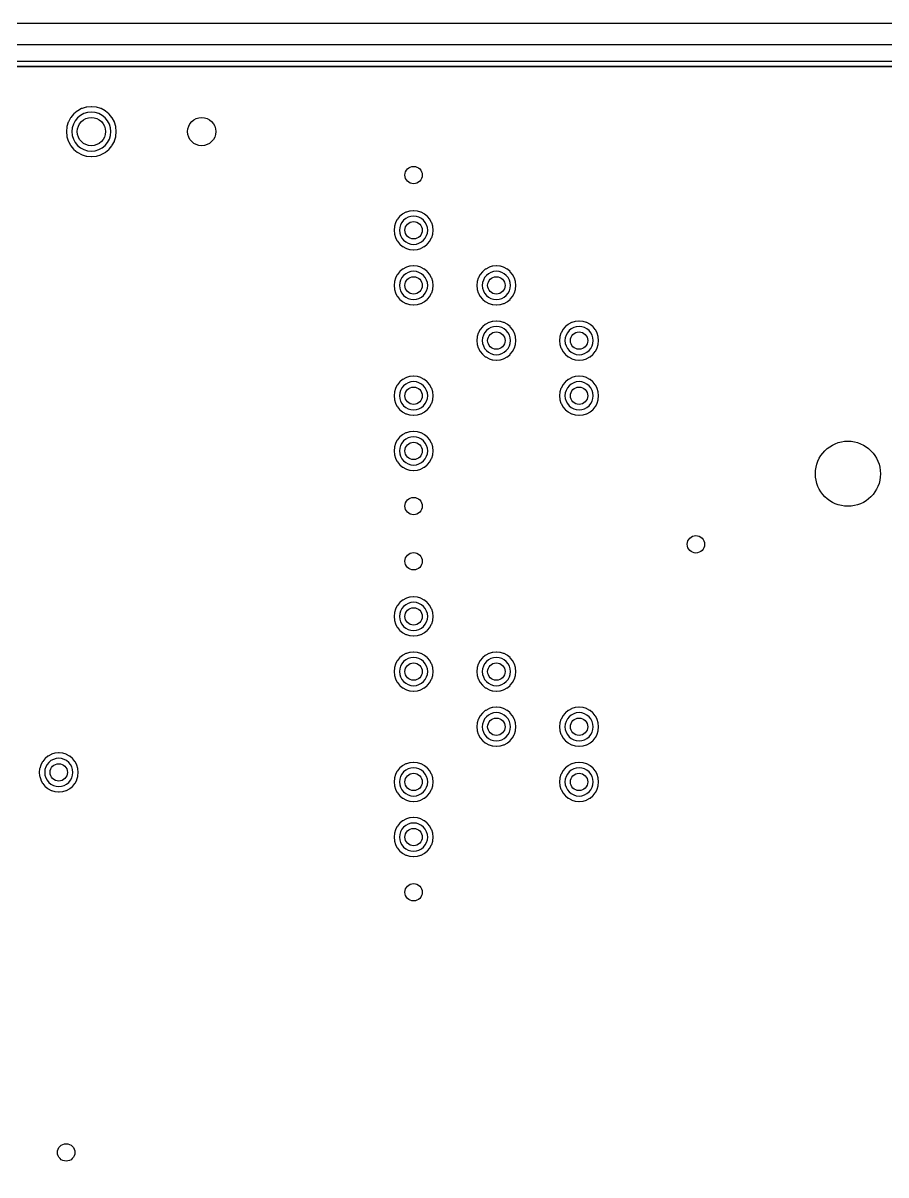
# Model space of a CAD drawing. Header units: millimetres. Extents: x -1 to 352, y -11 to 96.
# Drawn here: x 34 to 73.8, y 42 to 95 of the extents above; entities that cross this region are included whole.
import ezdxf

# ---------------------------------------------------------------- set-up
doc = ezdxf.new("R2010")
doc.units = ezdxf.units.MM
for name, color, linetype in [('ALIGN_3P0', 6, 'CONTINUOUS'), ('CLEAR_POCKET', 8, 'CONTINUOUS'), ('COPPER_REF', 9, 'CONTINUOUS'), ('DRILL_0P8', 5, 'CONTINUOUS'), ('DRILL_1P3', 5, 'CONTINUOUS'), ('ISO_CENTER', 1, 'CONTINUOUS'), ('OUTLINE', 7, 'CONTINUOUS')]:
    doc.layers.add(name, color=color, linetype=linetype)

msp = doc.modelspace()

# ---------------------------------------------------------------- linework, layer by layer
at = {"layer": 'ALIGN_3P0'}
msp.add_circle((72, 74.25), 1.5, dxfattribs=at)
at = {"layer": 'CLEAR_POCKET'}
for points in [[(144.6, -1), (-0.6, -1), (-0.678, -0.992), (-0.753, -0.97), (-0.822, -0.933), (-0.883, -0.883), (-0.933, -0.822), (-0.97, -0.753), (-0.992, -0.678), (-1, -0.6), (-1, 94.6), (-0.992, 94.678), (-0.97, 94.753), (-0.933, 94.822), (-0.883, 94.883), (-0.822, 94.933), (-0.753, 94.97), (-0.678, 94.992), (-0.6, 95), (107.41, 95)], [(106.6, 93), (1.21, 93), (1.19, 92.999), (1.181, 92.998), (1.142, 92.99), (1.106, 92.976), (1.074, 92.954), (1.046, 92.926), (1.024, 92.894), (1.01, 92.858), (1.002, 92.819), (1.001, 92.81), (1, 92.79), (1, 1.21)]]:
    msp.add_lwpolyline(points, dxfattribs=at)
at = {"layer": 'COPPER_REF'}
msp.add_lwpolyline([(142.8, 1), (1.2, 1), (1.161, 1.004), (1.123, 1.015), (1.089, 1.034), (1.059, 1.059), (1.034, 1.089), (1.015, 1.123), (1.004, 1.161), (1, 1.2), (1, 92.8), (1.004, 92.839), (1.015, 92.877), (1.034, 92.911), (1.059, 92.941), (1.089, 92.966), (1.123, 92.985), (1.161, 92.996), (1.2, 93), (106.61, 93)], dxfattribs=at)
for points in [[(36.513, 89.05), (36.53, 89.039), (36.711, 88.942), (36.729, 88.935), (36.926, 88.875), (36.945, 88.871), (37.15, 88.851), (37.17, 88.851), (37.375, 88.871), (37.394, 88.875), (37.591, 88.935), (37.609, 88.942), (37.79, 89.039), (37.807, 89.05), (37.966, 89.181), (37.979, 89.194), (38.11, 89.353), (38.121, 89.37), (38.218, 89.551), (38.225, 89.569), (38.285, 89.766), (38.289, 89.785), (38.309, 89.99), (38.309, 90.01), (38.289, 90.215), (38.285, 90.234), (38.225, 90.431), (38.218, 90.449), (38.121, 90.63), (38.11, 90.647), (37.979, 90.806), (37.966, 90.819), (37.807, 90.95), (37.79, 90.961), (37.609, 91.058), (37.591, 91.065), (37.394, 91.125), (37.375, 91.129), (37.17, 91.149), (37.15, 91.149), (36.945, 91.129), (36.926, 91.125), (36.729, 91.065), (36.711, 91.058), (36.53, 90.961), (36.513, 90.95), (36.354, 90.819), (36.341, 90.806), (36.21, 90.647), (36.199, 90.63), (36.102, 90.449), (36.095, 90.431), (36.035, 90.234), (36.031, 90.215), (36.011, 90.01), (36.011, 89.99), (36.031, 89.785), (36.035, 89.766), (36.095, 89.569), (36.102, 89.551), (36.199, 89.37), (36.21, 89.353), (36.341, 89.194), (36.354, 89.181)], [(51.492, 84.718), (51.509, 84.707), (51.647, 84.633), (51.665, 84.626), (51.815, 84.58), (51.834, 84.576), (51.99, 84.561), (52.01, 84.561), (52.166, 84.576), (52.185, 84.58), (52.335, 84.626), (52.353, 84.633), (52.491, 84.707), (52.508, 84.718), (52.629, 84.817), (52.643, 84.831), (52.742, 84.952), (52.753, 84.969), (52.827, 85.107), (52.834, 85.125), (52.88, 85.275), (52.884, 85.294), (52.899, 85.45), (52.899, 85.47), (52.884, 85.626), (52.88, 85.645), (52.834, 85.795), (52.827, 85.813), (52.753, 85.951), (52.742, 85.968), (52.643, 86.089), (52.629, 86.103), (52.508, 86.202), (52.491, 86.213), (52.353, 86.287), (52.335, 86.294), (52.185, 86.34), (52.166, 86.344), (52.01, 86.359), (51.99, 86.359), (51.834, 86.344), (51.815, 86.34), (51.665, 86.294), (51.647, 86.287), (51.509, 86.213), (51.492, 86.202), (51.371, 86.103), (51.357, 86.089), (51.258, 85.968), (51.247, 85.951), (51.173, 85.813), (51.166, 85.795), (51.12, 85.645), (51.116, 85.626), (51.101, 85.47), (51.101, 85.45), (51.116, 85.294), (51.12, 85.275), (51.166, 85.125), (51.173, 85.107), (51.247, 84.969), (51.258, 84.952), (51.357, 84.831), (51.371, 84.817)], [(51.647, 82.093), (51.665, 82.086), (51.815, 82.04), (51.834, 82.036), (51.99, 82.021), (52.01, 82.021), (52.166, 82.036), (52.185, 82.04), (52.335, 82.086), (52.353, 82.093), (52.491, 82.167), (52.508, 82.178), (52.629, 82.277), (52.643, 82.291), (52.742, 82.412), (52.753, 82.429), (52.827, 82.567), (52.834, 82.585), (52.88, 82.735), (52.884, 82.754), (52.899, 82.91), (52.899, 82.93), (52.884, 83.086), (52.88, 83.105), (52.834, 83.255), (52.827, 83.273), (52.753, 83.411), (52.742, 83.428), (52.643, 83.549), (52.629, 83.563), (52.508, 83.662), (52.491, 83.673), (52.353, 83.747), (52.335, 83.754), (52.185, 83.8), (52.166, 83.804), (52.01, 83.819), (51.99, 83.819), (51.834, 83.804), (51.815, 83.8), (51.665, 83.754), (51.647, 83.747), (51.509, 83.673), (51.492, 83.662), (51.371, 83.563), (51.357, 83.549), (51.258, 83.428), (51.247, 83.411), (51.173, 83.273), (51.166, 83.255), (51.12, 83.105), (51.116, 83.086), (51.101, 82.93), (51.101, 82.91), (51.116, 82.754), (51.12, 82.735), (51.166, 82.585), (51.173, 82.567), (51.247, 82.429), (51.258, 82.412), (51.357, 82.291), (51.371, 82.277), (51.492, 82.178), (51.509, 82.167)], [(55.457, 82.093), (55.475, 82.086), (55.625, 82.04), (55.644, 82.036), (55.8, 82.021), (55.82, 82.021), (55.976, 82.036), (55.995, 82.04), (56.145, 82.086), (56.163, 82.093), (56.301, 82.167), (56.318, 82.178), (56.439, 82.277), (56.453, 82.291), (56.552, 82.412), (56.563, 82.429), (56.637, 82.567), (56.644, 82.585), (56.69, 82.735), (56.694, 82.754), (56.709, 82.91), (56.709, 82.93), (56.694, 83.086), (56.69, 83.105), (56.644, 83.255), (56.637, 83.273), (56.563, 83.411), (56.552, 83.428), (56.453, 83.549), (56.439, 83.563), (56.318, 83.662), (56.301, 83.673), (56.163, 83.747), (56.145, 83.754), (55.995, 83.8), (55.976, 83.804), (55.82, 83.819), (55.8, 83.819), (55.644, 83.804), (55.625, 83.8), (55.475, 83.754), (55.457, 83.747), (55.319, 83.673), (55.302, 83.662), (55.181, 83.563), (55.167, 83.549), (55.068, 83.428), (55.057, 83.411), (54.983, 83.273), (54.976, 83.255), (54.93, 83.105), (54.926, 83.086), (54.911, 82.93), (54.911, 82.91), (54.926, 82.754), (54.93, 82.735), (54.976, 82.585), (54.983, 82.567), (55.057, 82.429), (55.068, 82.412), (55.167, 82.291), (55.181, 82.277), (55.302, 82.178), (55.319, 82.167)], [(55.167, 79.751), (55.181, 79.737), (55.302, 79.638), (55.319, 79.627), (55.457, 79.553), (55.475, 79.546), (55.625, 79.5), (55.644, 79.496), (55.8, 79.481), (55.82, 79.481), (55.976, 79.496), (55.995, 79.5), (56.145, 79.546), (56.163, 79.553), (56.301, 79.627), (56.318, 79.638), (56.439, 79.737), (56.453, 79.751), (56.552, 79.872), (56.563, 79.889), (56.637, 80.027), (56.644, 80.045), (56.69, 80.195), (56.694, 80.214), (56.709, 80.37), (56.709, 80.39), (56.694, 80.546), (56.69, 80.565), (56.644, 80.715), (56.637, 80.733), (56.563, 80.871), (56.552, 80.888), (56.453, 81.009), (56.439, 81.023), (56.318, 81.122), (56.301, 81.133), (56.163, 81.207), (56.145, 81.214), (55.995, 81.26), (55.976, 81.264), (55.82, 81.279), (55.8, 81.279), (55.644, 81.264), (55.625, 81.26), (55.475, 81.214), (55.457, 81.207), (55.319, 81.133), (55.302, 81.122), (55.181, 81.023), (55.167, 81.009), (55.068, 80.888), (55.057, 80.871), (54.983, 80.733), (54.976, 80.715), (54.93, 80.565), (54.926, 80.546), (54.911, 80.39), (54.911, 80.37), (54.926, 80.214), (54.93, 80.195), (54.976, 80.045), (54.983, 80.027), (55.057, 79.889), (55.068, 79.872)], [(59.112, 79.638), (59.129, 79.627), (59.267, 79.553), (59.285, 79.546), (59.435, 79.5), (59.454, 79.496), (59.61, 79.481), (59.63, 79.481), (59.786, 79.496), (59.805, 79.5), (59.955, 79.546), (59.973, 79.553), (60.111, 79.627), (60.128, 79.638), (60.249, 79.737), (60.263, 79.751), (60.362, 79.872), (60.373, 79.889), (60.447, 80.027), (60.454, 80.045), (60.5, 80.195), (60.504, 80.214), (60.519, 80.37), (60.519, 80.39), (60.504, 80.546), (60.5, 80.565), (60.454, 80.715), (60.447, 80.733), (60.373, 80.871), (60.362, 80.888), (60.263, 81.009), (60.249, 81.023), (60.128, 81.122), (60.111, 81.133), (59.973, 81.207), (59.955, 81.214), (59.805, 81.26), (59.786, 81.264), (59.63, 81.279), (59.61, 81.279), (59.454, 81.264), (59.435, 81.26), (59.285, 81.214), (59.267, 81.207), (59.129, 81.133), (59.112, 81.122), (58.991, 81.023), (58.977, 81.009), (58.878, 80.888), (58.867, 80.871), (58.793, 80.733), (58.786, 80.715), (58.74, 80.565), (58.736, 80.546), (58.721, 80.39), (58.721, 80.37), (58.736, 80.214), (58.74, 80.195), (58.786, 80.045), (58.793, 80.027), (58.867, 79.889), (58.878, 79.872), (58.977, 79.751), (58.991, 79.737)], [(51.647, 77.013), (51.665, 77.006), (51.815, 76.96), (51.834, 76.956), (51.99, 76.941), (52.01, 76.941), (52.166, 76.956), (52.185, 76.96), (52.335, 77.006), (52.353, 77.013), (52.491, 77.087), (52.508, 77.098), (52.629, 77.197), (52.643, 77.211), (52.742, 77.332), (52.753, 77.349), (52.827, 77.487), (52.834, 77.505), (52.88, 77.655), (52.884, 77.674), (52.899, 77.83), (52.899, 77.85), (52.884, 78.006), (52.88, 78.025), (52.834, 78.175), (52.827, 78.193), (52.753, 78.331), (52.742, 78.348), (52.643, 78.469), (52.629, 78.483), (52.508, 78.582), (52.491, 78.593), (52.353, 78.667), (52.335, 78.674), (52.185, 78.72), (52.166, 78.724), (52.01, 78.739), (51.99, 78.739), (51.834, 78.724), (51.815, 78.72), (51.665, 78.674), (51.647, 78.667), (51.509, 78.593), (51.492, 78.582), (51.371, 78.483), (51.357, 78.469), (51.258, 78.348), (51.247, 78.331), (51.173, 78.193), (51.166, 78.175), (51.12, 78.025), (51.116, 78.006), (51.101, 77.85), (51.101, 77.83), (51.116, 77.674), (51.12, 77.655), (51.166, 77.505), (51.173, 77.487), (51.247, 77.349), (51.258, 77.332), (51.357, 77.211), (51.371, 77.197), (51.492, 77.098), (51.509, 77.087)], [(59.112, 77.098), (59.129, 77.087), (59.267, 77.013), (59.285, 77.006), (59.435, 76.96), (59.454, 76.956), (59.61, 76.941), (59.63, 76.941), (59.786, 76.956), (59.805, 76.96), (59.955, 77.006), (59.973, 77.013), (60.111, 77.087), (60.128, 77.098), (60.249, 77.197), (60.263, 77.211), (60.362, 77.332), (60.373, 77.349), (60.447, 77.487), (60.454, 77.505), (60.5, 77.655), (60.504, 77.674), (60.519, 77.83), (60.519, 77.85), (60.504, 78.006), (60.5, 78.025), (60.454, 78.175), (60.447, 78.193), (60.373, 78.331), (60.362, 78.348), (60.263, 78.469), (60.249, 78.483), (60.128, 78.582), (60.111, 78.593), (59.973, 78.667), (59.955, 78.674), (59.805, 78.72), (59.786, 78.724), (59.63, 78.739), (59.61, 78.739), (59.454, 78.724), (59.435, 78.72), (59.285, 78.674), (59.267, 78.667), (59.129, 78.593), (59.112, 78.582), (58.991, 78.483), (58.977, 78.469), (58.878, 78.348), (58.867, 78.331), (58.793, 78.193), (58.786, 78.175), (58.74, 78.025), (58.736, 78.006), (58.721, 77.85), (58.721, 77.83), (58.736, 77.674), (58.74, 77.655), (58.786, 77.505), (58.793, 77.487), (58.867, 77.349), (58.878, 77.332), (58.977, 77.211), (58.991, 77.197)], [(51.647, 74.473), (51.665, 74.466), (51.815, 74.42), (51.834, 74.416), (51.99, 74.401), (52.01, 74.401), (52.166, 74.416), (52.185, 74.42), (52.335, 74.466), (52.353, 74.473), (52.491, 74.547), (52.508, 74.558), (52.629, 74.657), (52.643, 74.671), (52.742, 74.792), (52.753, 74.809), (52.827, 74.947), (52.834, 74.965), (52.88, 75.115), (52.884, 75.134), (52.899, 75.29), (52.899, 75.31), (52.884, 75.466), (52.88, 75.485), (52.834, 75.635), (52.827, 75.653), (52.753, 75.791), (52.742, 75.808), (52.643, 75.929), (52.629, 75.943), (52.508, 76.042), (52.491, 76.053), (52.353, 76.127), (52.335, 76.134), (52.185, 76.18), (52.166, 76.184), (52.01, 76.199), (51.99, 76.199), (51.834, 76.184), (51.815, 76.18), (51.665, 76.134), (51.647, 76.127), (51.509, 76.053), (51.492, 76.042), (51.371, 75.943), (51.357, 75.929), (51.258, 75.808), (51.247, 75.791), (51.173, 75.653), (51.166, 75.635), (51.12, 75.485), (51.116, 75.466), (51.101, 75.31), (51.101, 75.29), (51.116, 75.134), (51.12, 75.115), (51.166, 74.965), (51.173, 74.947), (51.247, 74.809), (51.258, 74.792), (51.357, 74.671), (51.371, 74.657), (51.492, 74.558), (51.509, 74.547)], [(51.647, 66.853), (51.665, 66.846), (51.815, 66.8), (51.834, 66.796), (51.99, 66.781), (52.01, 66.781), (52.166, 66.796), (52.185, 66.8), (52.335, 66.846), (52.353, 66.853), (52.491, 66.927), (52.508, 66.938), (52.629, 67.037), (52.643, 67.051), (52.742, 67.172), (52.753, 67.189), (52.827, 67.327), (52.834, 67.345), (52.88, 67.495), (52.884, 67.514), (52.899, 67.67), (52.899, 67.69), (52.884, 67.846), (52.88, 67.865), (52.834, 68.015), (52.827, 68.033), (52.753, 68.171), (52.742, 68.188), (52.643, 68.309), (52.629, 68.323), (52.508, 68.422), (52.491, 68.433), (52.353, 68.507), (52.335, 68.514), (52.185, 68.56), (52.166, 68.564), (52.01, 68.579), (51.99, 68.579), (51.834, 68.564), (51.815, 68.56), (51.665, 68.514), (51.647, 68.507), (51.509, 68.433), (51.492, 68.422), (51.371, 68.323), (51.357, 68.309), (51.258, 68.188), (51.247, 68.171), (51.173, 68.033), (51.166, 68.015), (51.12, 67.865), (51.116, 67.846), (51.101, 67.69), (51.101, 67.67), (51.116, 67.514), (51.12, 67.495), (51.166, 67.345), (51.173, 67.327), (51.247, 67.189), (51.258, 67.172), (51.357, 67.051), (51.371, 67.037), (51.492, 66.938), (51.509, 66.927)], [(51.647, 64.313), (51.665, 64.306), (51.815, 64.26), (51.834, 64.256), (51.99, 64.241), (52.01, 64.241), (52.166, 64.256), (52.185, 64.26), (52.335, 64.306), (52.353, 64.313), (52.491, 64.387), (52.508, 64.398), (52.629, 64.497), (52.643, 64.511), (52.742, 64.632), (52.753, 64.649), (52.827, 64.787), (52.834, 64.805), (52.88, 64.955), (52.884, 64.974), (52.899, 65.13), (52.899, 65.15), (52.884, 65.306), (52.88, 65.325), (52.834, 65.475), (52.827, 65.493), (52.753, 65.631), (52.742, 65.648), (52.643, 65.769), (52.629, 65.783), (52.508, 65.882), (52.491, 65.893), (52.353, 65.967), (52.335, 65.974), (52.185, 66.02), (52.166, 66.024), (52.01, 66.039), (51.99, 66.039), (51.834, 66.024), (51.815, 66.02), (51.665, 65.974), (51.647, 65.967), (51.509, 65.893), (51.492, 65.882), (51.371, 65.783), (51.357, 65.769), (51.258, 65.648), (51.247, 65.631), (51.173, 65.493), (51.166, 65.475), (51.12, 65.325), (51.116, 65.306), (51.101, 65.15), (51.101, 65.13), (51.116, 64.974), (51.12, 64.955), (51.166, 64.805), (51.173, 64.787), (51.247, 64.649), (51.258, 64.632), (51.357, 64.511), (51.371, 64.497), (51.492, 64.398), (51.509, 64.387)], [(55.457, 64.313), (55.475, 64.306), (55.625, 64.26), (55.644, 64.256), (55.8, 64.241), (55.82, 64.241), (55.976, 64.256), (55.995, 64.26), (56.145, 64.306), (56.163, 64.313), (56.301, 64.387), (56.318, 64.398), (56.439, 64.497), (56.453, 64.511), (56.552, 64.632), (56.563, 64.649), (56.637, 64.787), (56.644, 64.805), (56.69, 64.955), (56.694, 64.974), (56.709, 65.13), (56.709, 65.15), (56.694, 65.306), (56.69, 65.325), (56.644, 65.475), (56.637, 65.493), (56.563, 65.631), (56.552, 65.648), (56.453, 65.769), (56.439, 65.783), (56.318, 65.882), (56.301, 65.893), (56.163, 65.967), (56.145, 65.974), (55.995, 66.02), (55.976, 66.024), (55.82, 66.039), (55.8, 66.039), (55.644, 66.024), (55.625, 66.02), (55.475, 65.974), (55.457, 65.967), (55.319, 65.893), (55.302, 65.882), (55.181, 65.783), (55.167, 65.769), (55.068, 65.648), (55.057, 65.631), (54.983, 65.493), (54.976, 65.475), (54.93, 65.325), (54.926, 65.306), (54.911, 65.15), (54.911, 65.13), (54.926, 64.974), (54.93, 64.955), (54.976, 64.805), (54.983, 64.787), (55.057, 64.649), (55.068, 64.632), (55.167, 64.511), (55.181, 64.497), (55.302, 64.398), (55.319, 64.387)], [(55.302, 61.858), (55.319, 61.847), (55.457, 61.773), (55.475, 61.766), (55.625, 61.72), (55.644, 61.716), (55.8, 61.701), (55.82, 61.701), (55.976, 61.716), (55.995, 61.72), (56.145, 61.766), (56.163, 61.773), (56.301, 61.847), (56.318, 61.858), (56.439, 61.957), (56.453, 61.971), (56.552, 62.092), (56.563, 62.109), (56.637, 62.247), (56.644, 62.265), (56.69, 62.415), (56.694, 62.434), (56.709, 62.59), (56.709, 62.61), (56.694, 62.766), (56.69, 62.785), (56.644, 62.935), (56.637, 62.953), (56.563, 63.091), (56.552, 63.108), (56.453, 63.229), (56.439, 63.243), (56.318, 63.342), (56.301, 63.353), (56.163, 63.427), (56.145, 63.434), (55.995, 63.48), (55.976, 63.484), (55.82, 63.499), (55.8, 63.499), (55.644, 63.484), (55.625, 63.48), (55.475, 63.434), (55.457, 63.427), (55.319, 63.353), (55.302, 63.342), (55.181, 63.243), (55.167, 63.229), (55.068, 63.108), (55.057, 63.091), (54.983, 62.953), (54.976, 62.935), (54.93, 62.785), (54.926, 62.766), (54.911, 62.61), (54.911, 62.59), (54.926, 62.434), (54.93, 62.415), (54.976, 62.265), (54.983, 62.247), (55.057, 62.109), (55.068, 62.092), (55.167, 61.971), (55.181, 61.957)], [(59.112, 61.858), (59.129, 61.847), (59.267, 61.773), (59.285, 61.766), (59.435, 61.72), (59.454, 61.716), (59.61, 61.701), (59.63, 61.701), (59.786, 61.716), (59.805, 61.72), (59.955, 61.766), (59.973, 61.773), (60.111, 61.847), (60.128, 61.858), (60.249, 61.957), (60.263, 61.971), (60.362, 62.092), (60.373, 62.109), (60.447, 62.247), (60.454, 62.265), (60.5, 62.415), (60.504, 62.434), (60.519, 62.59), (60.519, 62.61), (60.504, 62.766), (60.5, 62.785), (60.454, 62.935), (60.447, 62.953), (60.373, 63.091), (60.362, 63.108), (60.263, 63.229), (60.249, 63.243), (60.128, 63.342), (60.111, 63.353), (59.973, 63.427), (59.955, 63.434), (59.805, 63.48), (59.786, 63.484), (59.63, 63.499), (59.61, 63.499), (59.454, 63.484), (59.435, 63.48), (59.285, 63.434), (59.267, 63.427), (59.129, 63.353), (59.112, 63.342), (58.991, 63.243), (58.977, 63.229), (58.878, 63.108), (58.867, 63.091), (58.793, 62.953), (58.786, 62.935), (58.74, 62.785), (58.736, 62.766), (58.721, 62.61), (58.721, 62.59), (58.736, 62.434), (58.74, 62.415), (58.786, 62.265), (58.793, 62.247), (58.867, 62.109), (58.878, 62.092), (58.977, 61.971), (58.991, 61.957)], [(35.152, 59.758), (35.169, 59.747), (35.307, 59.673), (35.325, 59.666), (35.475, 59.62), (35.494, 59.616), (35.65, 59.601), (35.67, 59.601), (35.826, 59.616), (35.845, 59.62), (35.995, 59.666), (36.013, 59.673), (36.151, 59.747), (36.168, 59.758), (36.289, 59.857), (36.303, 59.871), (36.402, 59.992), (36.413, 60.009), (36.487, 60.147), (36.494, 60.165), (36.54, 60.315), (36.544, 60.334), (36.559, 60.49), (36.559, 60.51), (36.544, 60.666), (36.54, 60.685), (36.494, 60.835), (36.487, 60.853), (36.413, 60.991), (36.402, 61.008), (36.303, 61.129), (36.289, 61.143), (36.168, 61.242), (36.151, 61.253), (36.013, 61.327), (35.995, 61.334), (35.845, 61.38), (35.826, 61.384), (35.67, 61.399), (35.65, 61.399), (35.494, 61.384), (35.475, 61.38), (35.325, 61.334), (35.307, 61.327), (35.169, 61.253), (35.152, 61.242), (35.031, 61.143), (35.017, 61.129), (34.918, 61.008), (34.907, 60.991), (34.833, 60.853), (34.826, 60.835), (34.78, 60.685), (34.776, 60.666), (34.761, 60.51), (34.761, 60.49), (34.776, 60.334), (34.78, 60.315), (34.826, 60.165), (34.833, 60.147), (34.907, 60.009), (34.918, 59.992), (35.017, 59.871), (35.031, 59.857)], [(51.647, 59.233), (51.665, 59.226), (51.815, 59.18), (51.834, 59.176), (51.99, 59.161), (52.01, 59.161), (52.166, 59.176), (52.185, 59.18), (52.335, 59.226), (52.353, 59.233), (52.491, 59.307), (52.508, 59.318), (52.629, 59.417), (52.643, 59.431), (52.742, 59.552), (52.753, 59.569), (52.827, 59.707), (52.834, 59.725), (52.88, 59.875), (52.884, 59.894), (52.899, 60.05), (52.899, 60.07), (52.884, 60.226), (52.88, 60.245), (52.834, 60.395), (52.827, 60.413), (52.753, 60.551), (52.742, 60.568), (52.643, 60.689), (52.629, 60.703), (52.508, 60.802), (52.491, 60.813), (52.353, 60.887), (52.335, 60.894), (52.185, 60.94), (52.166, 60.944), (52.01, 60.959), (51.99, 60.959), (51.834, 60.944), (51.815, 60.94), (51.665, 60.894), (51.647, 60.887), (51.509, 60.813), (51.492, 60.802), (51.371, 60.703), (51.357, 60.689), (51.258, 60.568), (51.247, 60.551), (51.173, 60.413), (51.166, 60.395), (51.12, 60.245), (51.116, 60.226), (51.101, 60.07), (51.101, 60.05), (51.116, 59.894), (51.12, 59.875), (51.166, 59.725), (51.173, 59.707), (51.247, 59.569), (51.258, 59.552), (51.357, 59.431), (51.371, 59.417), (51.492, 59.318), (51.509, 59.307)], [(59.112, 59.318), (59.129, 59.307), (59.267, 59.233), (59.285, 59.226), (59.435, 59.18), (59.454, 59.176), (59.61, 59.161), (59.63, 59.161), (59.786, 59.176), (59.805, 59.18), (59.955, 59.226), (59.973, 59.233), (60.111, 59.307), (60.128, 59.318), (60.249, 59.417), (60.263, 59.431), (60.362, 59.552), (60.373, 59.569), (60.447, 59.707), (60.454, 59.725), (60.5, 59.875), (60.504, 59.894), (60.519, 60.05), (60.519, 60.07), (60.504, 60.226), (60.5, 60.245), (60.454, 60.395), (60.447, 60.413), (60.373, 60.551), (60.362, 60.568), (60.263, 60.689), (60.249, 60.703), (60.128, 60.802), (60.111, 60.813), (59.973, 60.887), (59.955, 60.894), (59.805, 60.94), (59.786, 60.944), (59.63, 60.959), (59.61, 60.959), (59.454, 60.944), (59.435, 60.94), (59.285, 60.894), (59.267, 60.887), (59.129, 60.813), (59.112, 60.802), (58.991, 60.703), (58.977, 60.689), (58.878, 60.568), (58.867, 60.551), (58.793, 60.413), (58.786, 60.395), (58.74, 60.245), (58.736, 60.226), (58.721, 60.07), (58.721, 60.05), (58.736, 59.894), (58.74, 59.875), (58.786, 59.725), (58.793, 59.707), (58.867, 59.569), (58.878, 59.552), (58.977, 59.431), (58.991, 59.417)], [(51.647, 56.693), (51.665, 56.686), (51.815, 56.64), (51.834, 56.636), (51.99, 56.621), (52.01, 56.621), (52.166, 56.636), (52.185, 56.64), (52.335, 56.686), (52.353, 56.693), (52.491, 56.767), (52.508, 56.778), (52.629, 56.877), (52.643, 56.891), (52.742, 57.012), (52.753, 57.029), (52.827, 57.167), (52.834, 57.185), (52.88, 57.335), (52.884, 57.354), (52.899, 57.51), (52.899, 57.53), (52.884, 57.686), (52.88, 57.705), (52.834, 57.855), (52.827, 57.873), (52.753, 58.011), (52.742, 58.028), (52.643, 58.149), (52.629, 58.163), (52.508, 58.262), (52.491, 58.273), (52.353, 58.347), (52.335, 58.354), (52.185, 58.4), (52.166, 58.404), (52.01, 58.419), (51.99, 58.419), (51.834, 58.404), (51.815, 58.4), (51.665, 58.354), (51.647, 58.347), (51.509, 58.273), (51.492, 58.262), (51.371, 58.163), (51.357, 58.149), (51.258, 58.028), (51.247, 58.011), (51.173, 57.873), (51.166, 57.855), (51.12, 57.705), (51.116, 57.686), (51.101, 57.53), (51.101, 57.51), (51.116, 57.354), (51.12, 57.335), (51.166, 57.185), (51.173, 57.167), (51.247, 57.029), (51.258, 57.012), (51.357, 56.891), (51.371, 56.877), (51.492, 56.778), (51.509, 56.767)]]:
    msp.add_lwpolyline(points, close=True, dxfattribs=at)
at = {"layer": 'DRILL_0P8'}
for centre in [(52, 88), (52, 85.46), (52, 82.92), (55.81, 82.92), (55.81, 80.38), (59.62, 80.38), (52, 77.84), (59.62, 77.84), (52, 75.3), (52, 72.76), (65, 71), (52, 70.22), (52, 67.68), (52, 65.14), (55.81, 65.14), (55.81, 62.6), (59.62, 62.6), (35.66, 60.5), (52, 60.06), (59.62, 60.06), (52, 57.52), (52, 54.98), (36, 43)]:
    msp.add_circle(centre, 0.4, dxfattribs=at)
at = {"layer": 'DRILL_1P3'}
for centre in [(37.16, 90), (42.24, 90)]:
    msp.add_circle(centre, 0.65, dxfattribs=at)
at = {"layer": 'ISO_CENTER'}
msp.add_lwpolyline([(142.8, 0.75), (1.2, 0.75), (1.136, 0.755), (1.051, 0.776), (0.93, 0.84), (0.84, 0.93), (0.776, 1.051), (0.755, 1.136), (0.75, 1.2), (0.75, 92.8), (0.765, 92.912), (0.813, 93.029), (0.9, 93.135), (1.006, 93.205), (1.088, 93.235), (1.2, 93.25), (106.61, 93.25)], dxfattribs=at)
for points in [[(36.261, 90), (36.278, 89.825), (36.33, 89.656), (36.413, 89.501), (36.524, 89.364), (36.661, 89.253), (36.816, 89.17), (36.985, 89.118), (37.16, 89.101), (37.335, 89.118), (37.504, 89.17), (37.659, 89.253), (37.796, 89.364), (37.907, 89.501), (37.99, 89.656), (38.042, 89.825), (38.059, 90), (38.042, 90.175), (37.99, 90.344), (37.907, 90.499), (37.796, 90.636), (37.659, 90.747), (37.504, 90.83), (37.335, 90.882), (37.16, 90.899), (36.985, 90.882), (36.816, 90.83), (36.661, 90.747), (36.524, 90.636), (36.413, 90.499), (36.33, 90.344), (36.278, 90.175)], [(51.351, 85.46), (51.364, 85.333), (51.401, 85.212), (51.461, 85.1), (51.541, 85.001), (51.64, 84.921), (51.752, 84.861), (51.873, 84.824), (52, 84.811), (52.127, 84.824), (52.248, 84.861), (52.36, 84.921), (52.459, 85.001), (52.539, 85.1), (52.599, 85.212), (52.636, 85.333), (52.649, 85.46), (52.636, 85.587), (52.599, 85.708), (52.539, 85.82), (52.459, 85.919), (52.36, 85.999), (52.248, 86.059), (52.127, 86.096), (52, 86.109), (51.873, 86.096), (51.752, 86.059), (51.64, 85.999), (51.541, 85.919), (51.461, 85.82), (51.401, 85.708), (51.364, 85.587)], [(51.351, 82.92), (51.364, 82.793), (51.401, 82.672), (51.461, 82.56), (51.541, 82.461), (51.64, 82.381), (51.752, 82.321), (51.873, 82.284), (52, 82.271), (52.127, 82.284), (52.248, 82.321), (52.36, 82.381), (52.459, 82.461), (52.539, 82.56), (52.599, 82.672), (52.636, 82.793), (52.649, 82.92), (52.636, 83.047), (52.599, 83.168), (52.539, 83.28), (52.459, 83.379), (52.36, 83.459), (52.248, 83.519), (52.127, 83.556), (52, 83.569), (51.873, 83.556), (51.752, 83.519), (51.64, 83.459), (51.541, 83.379), (51.461, 83.28), (51.401, 83.168), (51.364, 83.047)], [(55.161, 82.92), (55.174, 82.793), (55.211, 82.672), (55.271, 82.56), (55.351, 82.461), (55.45, 82.381), (55.562, 82.321), (55.683, 82.284), (55.81, 82.271), (55.937, 82.284), (56.058, 82.321), (56.17, 82.381), (56.269, 82.461), (56.349, 82.56), (56.409, 82.672), (56.446, 82.793), (56.459, 82.92), (56.446, 83.047), (56.409, 83.168), (56.349, 83.28), (56.269, 83.379), (56.17, 83.459), (56.058, 83.519), (55.937, 83.556), (55.81, 83.569), (55.683, 83.556), (55.562, 83.519), (55.45, 83.459), (55.351, 83.379), (55.271, 83.28), (55.211, 83.168), (55.174, 83.047)], [(55.161, 80.38), (55.174, 80.253), (55.211, 80.132), (55.271, 80.02), (55.351, 79.921), (55.45, 79.841), (55.562, 79.781), (55.683, 79.744), (55.81, 79.731), (55.937, 79.744), (56.058, 79.781), (56.17, 79.841), (56.269, 79.921), (56.349, 80.02), (56.409, 80.132), (56.446, 80.253), (56.459, 80.38), (56.446, 80.507), (56.409, 80.628), (56.349, 80.74), (56.269, 80.839), (56.17, 80.919), (56.058, 80.979), (55.937, 81.016), (55.81, 81.029), (55.683, 81.016), (55.562, 80.979), (55.45, 80.919), (55.351, 80.839), (55.271, 80.74), (55.211, 80.628), (55.174, 80.507)], [(58.971, 80.38), (58.984, 80.253), (59.021, 80.132), (59.081, 80.02), (59.161, 79.921), (59.26, 79.841), (59.372, 79.781), (59.493, 79.744), (59.62, 79.731), (59.747, 79.744), (59.868, 79.781), (59.98, 79.841), (60.079, 79.921), (60.159, 80.02), (60.219, 80.132), (60.256, 80.253), (60.269, 80.38), (60.256, 80.507), (60.219, 80.628), (60.159, 80.74), (60.079, 80.839), (59.98, 80.919), (59.868, 80.979), (59.747, 81.016), (59.62, 81.029), (59.493, 81.016), (59.372, 80.979), (59.26, 80.919), (59.161, 80.839), (59.081, 80.74), (59.021, 80.628), (58.984, 80.507)], [(51.351, 77.84), (51.364, 77.713), (51.401, 77.592), (51.461, 77.48), (51.541, 77.381), (51.64, 77.301), (51.752, 77.241), (51.873, 77.204), (52, 77.191), (52.127, 77.204), (52.248, 77.241), (52.36, 77.301), (52.459, 77.381), (52.539, 77.48), (52.599, 77.592), (52.636, 77.713), (52.649, 77.84), (52.636, 77.967), (52.599, 78.088), (52.539, 78.2), (52.459, 78.299), (52.36, 78.379), (52.248, 78.439), (52.127, 78.476), (52, 78.489), (51.873, 78.476), (51.752, 78.439), (51.64, 78.379), (51.541, 78.299), (51.461, 78.2), (51.401, 78.088), (51.364, 77.967)], [(58.971, 77.84), (58.984, 77.713), (59.021, 77.592), (59.081, 77.48), (59.161, 77.381), (59.26, 77.301), (59.372, 77.241), (59.493, 77.204), (59.62, 77.191), (59.747, 77.204), (59.868, 77.241), (59.98, 77.301), (60.079, 77.381), (60.159, 77.48), (60.219, 77.592), (60.256, 77.713), (60.269, 77.84), (60.256, 77.967), (60.219, 78.088), (60.159, 78.2), (60.079, 78.299), (59.98, 78.379), (59.868, 78.439), (59.747, 78.476), (59.62, 78.489), (59.493, 78.476), (59.372, 78.439), (59.26, 78.379), (59.161, 78.299), (59.081, 78.2), (59.021, 78.088), (58.984, 77.967)], [(51.351, 75.3), (51.364, 75.173), (51.401, 75.052), (51.461, 74.94), (51.541, 74.841), (51.64, 74.761), (51.752, 74.701), (51.873, 74.664), (52, 74.651), (52.127, 74.664), (52.248, 74.701), (52.36, 74.761), (52.459, 74.841), (52.539, 74.94), (52.599, 75.052), (52.636, 75.173), (52.649, 75.3), (52.636, 75.427), (52.599, 75.548), (52.539, 75.66), (52.459, 75.759), (52.36, 75.839), (52.248, 75.899), (52.127, 75.936), (52, 75.949), (51.873, 75.936), (51.752, 75.899), (51.64, 75.839), (51.541, 75.759), (51.461, 75.66), (51.401, 75.548), (51.364, 75.427)], [(51.351, 67.68), (51.364, 67.553), (51.401, 67.432), (51.461, 67.32), (51.541, 67.221), (51.64, 67.141), (51.752, 67.081), (51.873, 67.044), (52, 67.031), (52.127, 67.044), (52.248, 67.081), (52.36, 67.141), (52.459, 67.221), (52.539, 67.32), (52.599, 67.432), (52.636, 67.553), (52.649, 67.68), (52.636, 67.807), (52.599, 67.928), (52.539, 68.04), (52.459, 68.139), (52.36, 68.219), (52.248, 68.279), (52.127, 68.316), (52, 68.329), (51.873, 68.316), (51.752, 68.279), (51.64, 68.219), (51.541, 68.139), (51.461, 68.04), (51.401, 67.928), (51.364, 67.807)], [(51.351, 65.14), (51.364, 65.013), (51.401, 64.892), (51.461, 64.78), (51.541, 64.681), (51.64, 64.601), (51.752, 64.541), (51.873, 64.504), (52, 64.491), (52.127, 64.504), (52.248, 64.541), (52.36, 64.601), (52.459, 64.681), (52.539, 64.78), (52.599, 64.892), (52.636, 65.013), (52.649, 65.14), (52.636, 65.267), (52.599, 65.388), (52.539, 65.5), (52.459, 65.599), (52.36, 65.679), (52.248, 65.739), (52.127, 65.776), (52, 65.789), (51.873, 65.776), (51.752, 65.739), (51.64, 65.679), (51.541, 65.599), (51.461, 65.5), (51.401, 65.388), (51.364, 65.267)], [(55.161, 65.14), (55.174, 65.013), (55.211, 64.892), (55.271, 64.78), (55.351, 64.681), (55.45, 64.601), (55.562, 64.541), (55.683, 64.504), (55.81, 64.491), (55.937, 64.504), (56.058, 64.541), (56.17, 64.601), (56.269, 64.681), (56.349, 64.78), (56.409, 64.892), (56.446, 65.013), (56.459, 65.14), (56.446, 65.267), (56.409, 65.388), (56.349, 65.5), (56.269, 65.599), (56.17, 65.679), (56.058, 65.739), (55.937, 65.776), (55.81, 65.789), (55.683, 65.776), (55.562, 65.739), (55.45, 65.679), (55.351, 65.599), (55.271, 65.5), (55.211, 65.388), (55.174, 65.267)], [(55.161, 62.6), (55.174, 62.473), (55.211, 62.352), (55.271, 62.24), (55.351, 62.141), (55.45, 62.061), (55.562, 62.001), (55.683, 61.964), (55.81, 61.951), (55.937, 61.964), (56.058, 62.001), (56.17, 62.061), (56.269, 62.141), (56.349, 62.24), (56.409, 62.352), (56.446, 62.473), (56.459, 62.6), (56.446, 62.727), (56.409, 62.848), (56.349, 62.96), (56.269, 63.059), (56.17, 63.139), (56.058, 63.199), (55.937, 63.236), (55.81, 63.249), (55.683, 63.236), (55.562, 63.199), (55.45, 63.139), (55.351, 63.059), (55.271, 62.96), (55.211, 62.848), (55.174, 62.727)], [(58.971, 62.6), (58.984, 62.473), (59.021, 62.352), (59.081, 62.24), (59.161, 62.141), (59.26, 62.061), (59.372, 62.001), (59.493, 61.964), (59.62, 61.951), (59.747, 61.964), (59.868, 62.001), (59.98, 62.061), (60.079, 62.141), (60.159, 62.24), (60.219, 62.352), (60.256, 62.473), (60.269, 62.6), (60.256, 62.727), (60.219, 62.848), (60.159, 62.96), (60.079, 63.059), (59.98, 63.139), (59.868, 63.199), (59.747, 63.236), (59.62, 63.249), (59.493, 63.236), (59.372, 63.199), (59.26, 63.139), (59.161, 63.059), (59.081, 62.96), (59.021, 62.848), (58.984, 62.727)], [(35.011, 60.5), (35.024, 60.373), (35.061, 60.252), (35.121, 60.14), (35.201, 60.041), (35.3, 59.961), (35.412, 59.901), (35.533, 59.864), (35.66, 59.851), (35.787, 59.864), (35.908, 59.901), (36.02, 59.961), (36.119, 60.041), (36.199, 60.14), (36.259, 60.252), (36.296, 60.373), (36.309, 60.5), (36.296, 60.627), (36.259, 60.748), (36.199, 60.86), (36.119, 60.959), (36.02, 61.039), (35.908, 61.099), (35.787, 61.136), (35.66, 61.149), (35.533, 61.136), (35.412, 61.099), (35.3, 61.039), (35.201, 60.959), (35.121, 60.86), (35.061, 60.748), (35.024, 60.627)], [(51.351, 60.06), (51.364, 59.933), (51.401, 59.812), (51.461, 59.7), (51.541, 59.601), (51.64, 59.521), (51.752, 59.461), (51.873, 59.424), (52, 59.411), (52.127, 59.424), (52.248, 59.461), (52.36, 59.521), (52.459, 59.601), (52.539, 59.7), (52.599, 59.812), (52.636, 59.933), (52.649, 60.06), (52.636, 60.187), (52.599, 60.308), (52.539, 60.42), (52.459, 60.519), (52.36, 60.599), (52.248, 60.659), (52.127, 60.696), (52, 60.709), (51.873, 60.696), (51.752, 60.659), (51.64, 60.599), (51.541, 60.519), (51.461, 60.42), (51.401, 60.308), (51.364, 60.187)], [(58.971, 60.06), (58.984, 59.933), (59.021, 59.812), (59.081, 59.7), (59.161, 59.601), (59.26, 59.521), (59.372, 59.461), (59.493, 59.424), (59.62, 59.411), (59.747, 59.424), (59.868, 59.461), (59.98, 59.521), (60.079, 59.601), (60.159, 59.7), (60.219, 59.812), (60.256, 59.933), (60.269, 60.06), (60.256, 60.187), (60.219, 60.308), (60.159, 60.42), (60.079, 60.519), (59.98, 60.599), (59.868, 60.659), (59.747, 60.696), (59.62, 60.709), (59.493, 60.696), (59.372, 60.659), (59.26, 60.599), (59.161, 60.519), (59.081, 60.42), (59.021, 60.308), (58.984, 60.187)], [(51.351, 57.52), (51.364, 57.393), (51.401, 57.272), (51.461, 57.16), (51.541, 57.061), (51.64, 56.981), (51.752, 56.921), (51.873, 56.884), (52, 56.871), (52.127, 56.884), (52.248, 56.921), (52.36, 56.981), (52.459, 57.061), (52.539, 57.16), (52.599, 57.272), (52.636, 57.393), (52.649, 57.52), (52.636, 57.647), (52.599, 57.768), (52.539, 57.88), (52.459, 57.979), (52.36, 58.059), (52.248, 58.119), (52.127, 58.156), (52, 58.169), (51.873, 58.156), (51.752, 58.119), (51.64, 58.059), (51.541, 57.979), (51.461, 57.88), (51.401, 57.768), (51.364, 57.647)]]:
    msp.add_lwpolyline(points, close=True, dxfattribs=at)
at = {"layer": 'OUTLINE'}
msp.add_lwpolyline([(144, 0), (144, 94), (0, 94), (0, 0)], close=True, dxfattribs=at)

doc.saveas('drawing.dxf')
